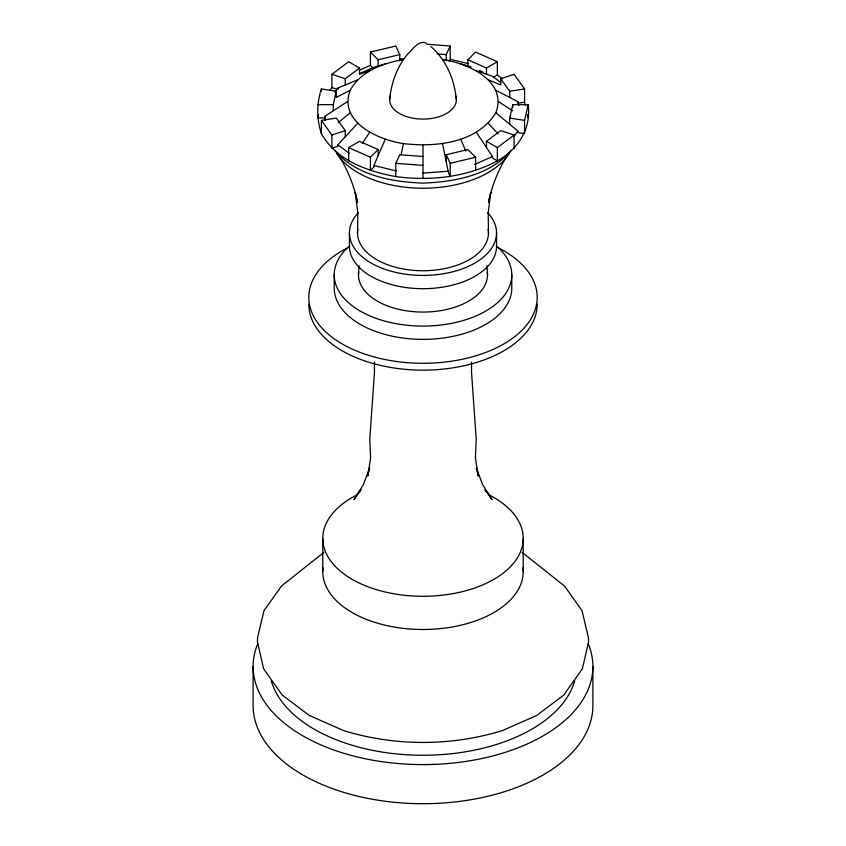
<?xml version="1.0" encoding="UTF-8"?>
<svg xmlns="http://www.w3.org/2000/svg" width="846" height="846" viewBox="0 0 846 846"><rect width="100%" height="100%" fill="white"/><g stroke="black" fill="none" stroke-linecap="round" stroke-linejoin="round"><path stroke-width="1.27" d="M357.53 232.946L357.795 212.642L355.214 192.444L357.52 202.575C354.284 186.501 348.235 171.019 339.648 157.049M358.493 274.823L359.021 265.729M389.625 99.817C391.212 82.908 397.134 66.242 408.343 53.298C413.176 49.047 418.717 39.751 426.321 43.093M401.089 154.744L403.479 143.609C435.944 147.437 476.975 143.101 495.851 112.814C507.706 80.782 467.627 63.207 442.521 59.474L444.996 60.362M509.704 124.277L509.704 118.08L512.771 104.661L528.168 104.661C531.277 128.941 518.175 149.182 497.363 160.877C466.4 177.427 430.233 181.139 395.78 176.592C367.333 171.326 336.296 160.402 321.417 133.657C316.552 119.096 316.552 103.519 321.417 88.946L336.296 91.252L336.296 97.459L350.149 90.268C360.819 71.096 383.069 63.26 403.479 59.474L401.004 60.362M318.604 114.58L317.832 117.943L324.727 117.943M333.229 110.868L333.229 104.661L336.296 91.252M403.479 143.609C378.374 139.876 338.294 122.289 350.149 90.268M495.851 112.814L517.921 131.088L517.921 132.632L524.583 133.657L524.583 120.375L528.168 104.661M348.637 160.877L348.637 147.595L359.529 141.314L378.12 149.552L370.411 157.25L370.411 170.532L373.869 167.085L373.869 165.53L385.29 139.252M395.78 176.592L395.78 163.31L399.767 154.723L423 156.489M446.233 60.806L446.233 54.599L450.22 46.012L426.712 44.225M449.332 61.219L450.22 59.294L450.22 46.012M506.352 157.049C497.765 171.019 491.716 186.501 488.48 202.575L490.786 192.444L488.205 212.642L488.47 232.946M362.426 143.175L369.67 132.336M329.665 90.723L331.918 87.582L331.918 74.311L348.637 61.726L359.529 68.018L359.529 74.226L369.67 70.747M334.879 92.246L337.892 88.037L357.678 79.767M514.146 136.343L517.921 131.088M511.121 150.535C489.845 175.556 454.323 181.911 423 183.117C391.677 181.911 356.155 175.556 334.879 150.535M355.817 495.629L361.105 489.665L353.966 499.616L363.452 484.525L369.649 467.838L367.767 476.097L370.601 457.823L369.776 439.423L374.461 372.399L374.461 362.035M345.263 136.777L345.263 130.58L336.296 118.08L321.417 120.375L331.918 135.022L331.918 148.304L337.892 146.316L337.892 144.772L357.678 123.315M467.88 65.988L467.88 59.78L475.589 52.082L497.363 61.726L497.363 75.008L502.587 78.942M338.273 122.649L350.149 112.814M323.902 552.375L281.496 586.035L264.005 610.632L257.618 637.398L257.417 641.892L263.614 668.763L282.215 695.063L309.319 715.483L343.666 730.616C395.135 746.384 450.865 746.384 502.334 730.616L536.681 715.483L563.785 695.063L582.386 668.763L588.583 641.892L588.382 637.398L581.995 610.632L564.504 586.035L522.098 552.375M345.263 84.96L345.263 78.752L359.529 68.018M486.471 147.511L486.471 141.314L500.737 130.58L514.082 135.022L514.082 148.304M476.33 132.336L492.488 156.521L492.488 158.065L497.363 160.877L497.363 147.595L514.082 135.022M324.727 120.354L324.727 116.399L347.579 101.541M467.88 59.78L486.471 68.018L497.363 61.726M493.461 77.261L497.363 75.008M359.529 70.186L370.411 65.364L370.411 52.082L395.78 46.012L399.767 54.599L399.767 60.806M359.497 73.634L373.869 67.268L385.29 63.831M474.532 164.473L492.488 156.521M331.918 135.022L345.263 130.58M488.322 79.767L500.737 84.96L500.737 78.752L514.082 74.311L524.583 88.946L524.583 102.229L525.355 105.602M370.411 52.082L378.12 59.78L399.767 54.599M446.233 160.93L446.233 154.723L467.88 149.552L475.589 157.25L475.589 170.532M442.521 143.609L448.433 172.753L450.22 176.592L450.22 163.31L475.589 157.25M500.737 78.752L509.704 91.252L524.583 88.946M524.583 102.229L517.921 103.265L517.921 101.721L495.851 90.268M399.492 59.019L404.441 58.638M423 173.134L448.433 171.199M317.832 104.661L333.229 104.661M437.202 53.922L446.233 54.599M395.78 163.31L423 165.382M509.704 118.08L524.583 120.375M450.22 59.294L467.975 63.545M463.407 65.174L468.398 66.369M373.869 165.53L396.319 170.903M460.71 63.831L471.074 66.95M331.918 74.311L345.263 78.752M331.918 87.582L336.697 89.179M476.33 70.747L492.488 76.277L500.821 82.548M479.322 70.451L482.907 72.037M348.637 147.595L370.411 157.25M486.471 141.314L497.363 147.595M498.421 101.541L512.771 110.868M337.892 144.772L349.345 153.39M430.878 46.572C446.297 59.876 454.598 79.788 456.375 99.817M370.411 65.364L373.001 67.944M488.322 123.315L498.083 133.901M490.183 495.629L484.895 489.665L492.034 499.616L482.548 484.525L476.351 467.838L478.233 476.097L475.399 457.823L476.224 439.423L471.539 372.399L471.539 362.035M446.233 154.723L450.22 163.31M460.71 139.252L465.839 151.043M527.396 114.58L528.168 117.943M517.921 101.721L518.757 105.39M324.727 116.399L325.562 120.069M486.979 265.729L487.508 274.823M592.887 666.511L592.887 705.617A169.887 98.083 0 0 1 423 803.7A169.887 98.083 0 0 1 253.113 705.617L253.113 666.511M523.219 538.416L523.219 571.621M512.771 104.661L512.771 107.146M511.777 274.823L511.777 288.105A88.777 51.257 0 0 1 423 339.362A88.777 51.257 0 0 1 334.223 288.105L334.223 274.823M509.704 91.252L509.704 97.459M496.56 232.946L496.56 246.228A73.56 42.469 0 0 1 423 288.698A73.56 42.469 0 0 1 349.44 246.228L349.44 232.946M486.471 68.018L486.471 74.226M423 145.089L423 178.665M378.12 59.78L378.12 65.988M378.12 149.552L378.12 155.749M337.892 88.037L337.892 89.581M322.781 538.416L322.781 571.621M321.417 88.946L321.417 91.368M321.417 120.375L321.417 133.657M574.741 680.66A153.708 88.745 0 0 1 423 755.256A153.708 88.745 0 0 1 271.259 680.66M487.37 272.401A64.508 37.245 0 0 1 423 312.068A64.508 37.245 0 0 1 358.63 272.401M537.189 304.222A114.189 65.925 0 0 1 423 370.146A114.189 65.925 0 0 1 308.811 304.222M497.184 247.244A114.189 65.925 0 0 1 505.823 342.746A114.189 65.925 0 0 1 340.177 342.746A114.189 65.925 0 0 1 348.816 247.244M496.359 245.964A88.777 51.257 0 0 1 481.734 313.263A88.777 51.257 0 0 1 364.266 313.263A88.777 51.257 0 0 1 349.641 245.964M509.429 153.274A91.971 53.097 0 0 1 423 188.224A91.971 53.097 0 0 1 336.571 153.274M487.634 212.674A73.56 42.469 0 0 1 423 275.415A73.56 42.469 0 0 1 358.366 212.674M488.544 494.656A100.219 57.856 0 0 1 495.555 578.336A100.219 57.856 0 0 1 350.445 578.336A100.219 57.856 0 0 1 357.456 494.656M488.153 229.255A65.47 37.795 0 0 1 423 270.741A65.47 37.795 0 0 1 357.847 229.255M523.008 567.856A100.219 57.856 0 0 1 423 629.487A100.219 57.856 0 0 1 322.992 567.856M588.182 643.595A169.887 98.083 0 0 1 423 764.594A169.887 98.083 0 0 1 257.819 643.595M455.73 96.053A33.375 19.268 0 0 1 423 119.085A33.375 19.268 0 0 1 390.27 96.053"/></g></svg>
